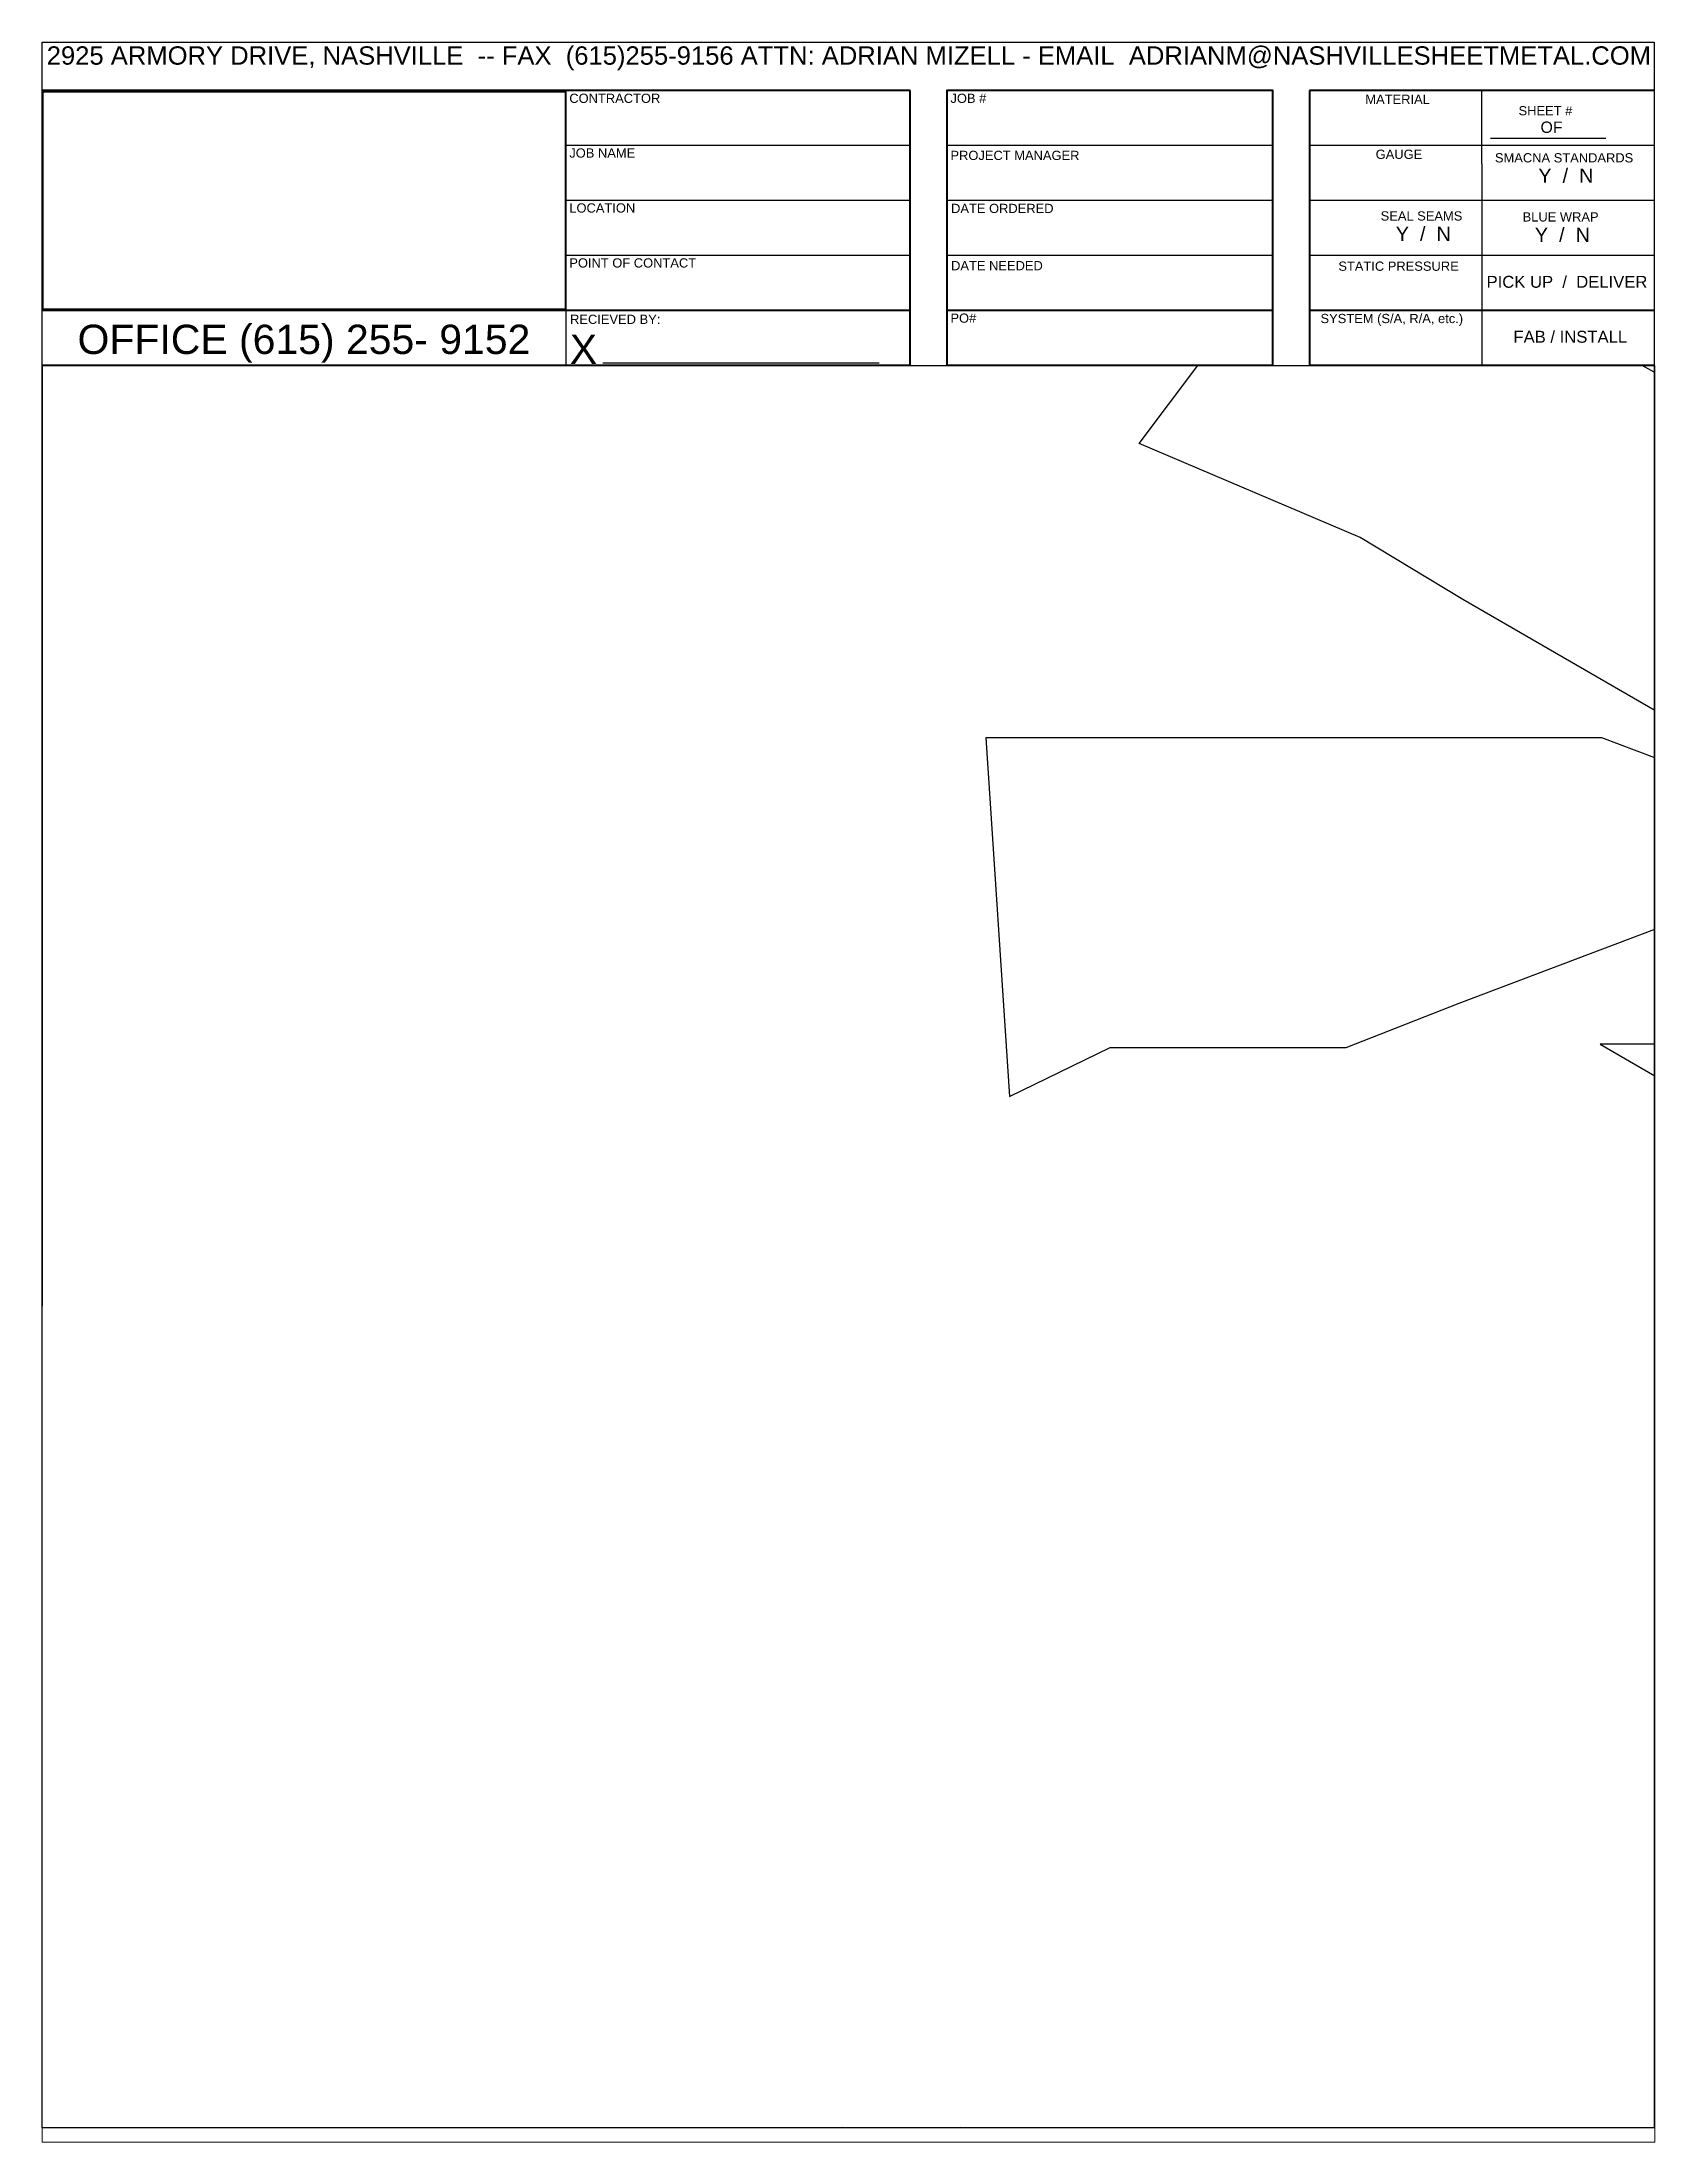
# Paper-space layout 'Layout1' of a CAD drawing. Header units: inches. Extents: x 0 to 8, y 0 to 10.5.
# The model-space entities are those that its viewports show. They can reach past a viewport. Long polylines and large blocks are cut down to what shows.
import ezdxf

# ---------------------------------------------------------------- set-up
doc = ezdxf.new("R2010")
doc.units = ezdxf.units.IN
doc.header["$MEASUREMENT"] = 0
doc.header["$XCLIPFRAME"] = 2
doc.layers.add('trace', color=10, linetype='Continuous')
doc.styles.get("Standard").update_dxf_attribs({"font": 'arial.ttf'})
picture_1 = doc.add_image_def('image1.jpg', size_in_pixel=(240, 100))

# ---------------------------------------------------------------- blocks, each defined once
blk = doc.blocks.new('8x10 title block')
at = {"lineweight": 40}
for p, q in [((4.578344399210621, 10.74341926001934), (0, 10.74341926001934)), ((4.578344399210621, 10.16387380547388), (4.578344399210621, 10.74341926001934)), ((8.5, 10.74341926001934), (6.684058563241677, 10.74341926001934)), ((6.684058563241677, 10.74341926001934), (6.684058563241677, 9.294555623655704)), ((4.578344399210621, 9.294555623655704), (4.578344399210621, 10.16387380547388))]:
    blk.add_line(p, q, dxfattribs=at)
for p, q in [((7.592029281620837, 10.3570556236557), (7.592029281620831, 10.74341926001934)), ((8.5, 10.74341926001934), (8.5, 9.294555623655704)), ((4.578344399210621, 10.45364653274661), (2.762402962452298, 10.45364653274661)), ((6.490876745059863, 10.45364653274661), (4.771526217392441, 10.45364653274661)), ((8.5, 10.45364653274661), (6.684058563241677, 10.45364653274661)), ((7.637075811882482, 10.49247678570442), (8.245950727795218, 10.49247678570442)), ((7.592029281620837, 10.3570556236557), (7.592029281620837, 9.294555623655704)), ((4.578344399210621, 10.16387380547388), (2.762402962452298, 10.16387380547388)), ((6.490876745059863, 10.16387380547388), (4.771526217392441, 10.16387380547388)), ((8.5, 10.16387380547388), (6.684058563241677, 10.16387380547388)), ((4.578344399210621, 9.874101078201157), (2.762402962452298, 9.874101078201157)), ((6.490876745059863, 9.874101078201157), (4.771526217392441, 9.874101078201157)), ((8.5, 9.874101078201157), (6.684058563241677, 9.874101078201157)), ((2.762402962452298, 9.584328350928429), (2.762402962452298, 9.294555623655704)), ((2.95660677604539, 9.30877473760224), (4.413606833087952, 9.30877473760224))]:
    blk.add_line(p, q)
for points in [[(0, 11), (8.5, 11), (8.5, 0), (0, 0)], [(0, 11), (8.5, 11), (8.5, 0), (0, 0)], [(7.1e-15, 9.294555623655704), (8.5, 9.294555623655704), (8.5, 0), (7.1e-15, 0)]]:
    blk.add_lwpolyline(points, close=True)
blk.add_lwpolyline([(2.762402962452298, 10.74341926001934), (2.762402962452298, 9.584328350928429)])
for points in [[(6.490876745059857, 9.294555623655704), (6.490876745059857, 10.74341926001934), (4.771526217392447, 10.74341926001934), (4.771526217392447, 9.294555623655704)], [(4.578344399210621, 9.584328350928429), (0, 9.584328350928429)], [(6.490876745059857, 9.584328350928429), (4.771526217392447, 9.584328350928429)], [(8.5, 9.584328350928429), (6.684058563241677, 9.584328350928429)], [(4.578344399210621, 9.294555623655704), (0, 9.294555623655704)], [(6.490876745059857, 9.294555623655704), (4.771526217392447, 9.294555623655704)], [(8.5, 9.294555623655704), (6.684058563241677, 9.294555623655704)]]:
    blk.add_lwpolyline(points, dxfattribs=at)
at = {"color": 1}
blk.add_lwpolyline([(7.1e-15, 9.294555623655704), (7.1e-15, 4.332951747807351)], dxfattribs=at)
at = {"color": 4}
for points in [[(8.5, 9.258471231831347), (8.4375, 9.2945556236557)], [(4.22364257394669, -1.8e-15), (4.21875, 0.00282472888515)], [(4.84375, 0.00282472888515), (4.838857426053309, -1.8e-15)]]:
    blk.add_lwpolyline(points, dxfattribs=at)
at = {"attachment_point": 1}
for s, width, insert, char_height in [('\\pxqc;2925 ARMORY DRIVE, NASHVILLE  -- FAX  (615)255-9156 ATTN: ADRIAN MIZELL - EMAIL  ADRIANM@NASHVILLESHEETMETAL.COM', 8.509207634093343, (0, 10.97706125011389), 0.0965909090909091), ('CONTRACTOR', 1.315961921693372, (2.780449634595484, 10.72739733539403), 0.0486818181818182), ('JOB #', 1.315961921693372, (4.790203998979811, 10.72734610017006), 0.0486818181818182), ('MATERIAL', 1.315961921693372, (6.977932307610687, 10.72204876665252), 0.0486818181818182), ('SHEET #\\P\\pxqc;{\\H1.2308x;OF \\L         }', 0.3479313041330538, (7.785732290137218, 10.66187094808057), 0.0486818181818182), ('JOB NAME', 1.315961921693372, (2.780449634595484, 10.43896331725666), 0.0486818181818182), ('PROJECT MANAGER', 1.315961921693372, (4.790299143650869, 10.42638387017811), 0.0486818181818182), ('GAUGE', 1.315961921693372, (7.032426202147775, 10.4322760393798), 0.0486818181818182), ('\\pxqc;SMACNA STANDARDS\\P {\\H1.5385x;Y  /  N}', 1.056779186009492, (7.497504911561349, 10.41365600073436), 0.0486818181818182), ('LOCATION', 1.315961921693372, (2.780449634595484, 10.14919058998394), 0.0486818181818182), ('DATE ORDERED', 1.315961921693372, (4.79354373611457, 10.14678825196372), 0.0486818181818182), ('\\pxqc;SEAL SEAMS\\P {\\H1.5385x;Y  /  N}', 1.056779186009492, (6.745594693566367, 10.10718424917297), 0.0486818181818182), ('\\pxqc;BLUE WRAP\\P {\\H1.5385x;Y  /  N}', 1.056779186009492, (7.479114057747138, 10.10209079116703), 0.0486818181818182), ('POINT OF CONTACT', 1.315961921693372, (2.780449634595477, 9.859417862711206), 0.0486818181818182), ('DATE NEEDED', 1.315961921693372, (4.79354373611457, 9.84495217920766), 0.0486818181818182), ('STATIC PRESSURE', 1.315961921693372, (6.835513438235067, 9.842232744487593), 0.0486818181818182), ('PICK UP  /  DELIVER', 1.129733249533146, (7.61718368527341, 9.766829177270075), 0.0627840909090909), ('RECIEVED BY:', 1.315961921693372, (2.78442048117442, 9.562039242199173), 0.0486818181818182), ('PO#', 1.315961921693372, (4.790203998979811, 9.568255191079148), 0.0486818181818182), ('SYSTEM (S/A, R/A, etc.)', 1.315961921693372, (6.741475914469888, 9.566327306116511), 0.0486818181818182), ('\\pxqc;OFFICE (615) 255- 9152', 2.762402962452296, (0, 9.509272885223467), 0.1545454545454545), ('X', 1.315961921693372, (2.783151103458549, 9.457296407481476), 0.1545454545454545), ('\\pxqc;FAB / INSTALL ', 0.8828163147265897, (7.61718368527341, 9.477056449997347), 0.0627840909090909)]:
    blk.add_mtext_dynamic_manual_height_columns(s, width=width, gutter_width=1, heights=[0], dxfattribs=dict(at, insert=insert, char_height=char_height))
image = blk.add_image(picture_1, insert=(0.005591206782448, 9.590732866479103), size_in_units=(2.75284090909092, 1.14701704545455))
image.set_boundary_path([(-0.5, -0.5), (239.5, 99.50000000000001)])
image.dxf.clipping = 0

msp = doc.modelspace()

# ---------------------------------------------------------------- linework, layer by layer
for p, q in [((6.313862324788942, 10.94633113975731), (8.41607566712183, 13.74928226286783)), ((7.902632467400181, 10.2688267236375), (6.313862324788942, 10.94633113975731)), ((8.642890990662053, 9.82240072880733), (7.902632467400181, 10.2688267236375)), ((10.04766448935089, 9.010423585340446), (8.642890990662053, 9.82240072880733)), ((11.45243798803976, 9.82240072880733), (10.04766448935089, 9.010423585340446))]:
    msp.add_line(p, q)
for points in [[(14.99790307039885, 8.827886730273585), (11.60434484025978, 8.827886730273587), (10.56574149770822, 8.827886730273587), (10.10434484025978, 8.653323681142512), (9.642948182811343, 8.827886730273587), (8.604344840259785, 8.827886730273587), (5.21078661012063, 8.827886730273585), (5.380209335819777, 6.246217881377111), (6.105611174308318, 6.599673167900496), (7.803835546362887, 6.599673167900492), (8.61584967764134, 6.918191423517874), (10.10434484025974, 7.481342998218119), (11.59284000287805, 6.918191423517883), (12.40485413415657, 6.599673167900494), (14.10307850621117, 6.599673167900496), (14.82848034469971, 6.246217881377111)], [(9.630012003626206, 6.624165179369137), (10.18183540912956, 6.305204156174305), (10.73365881463294, 6.624165179369137)]]:
    msp.add_lwpolyline(points, close=True)

psp = doc.layouts.get("Layout1")

# ---------------------------------------------------------------- block references
at = {"xscale": 0.9449999955, "yscale": 0.9449999955, "zscale": 0.9449999955}
psp.add_blockref('8x10 title block', (3.37358587146e-05, 0.0698854392208048), dxfattribs=at)

# ---------------------------------------------------------------- viewports
at = {"layer": 'trace'}
psp.add_viewport(center=(4.018748832397011, 4.426613002531208), size=(8.037430193076581, 8.853254918437466), view_center_point=(4.222291409414347, 5.115954071844956), view_height=12.78253437223902, dxfattribs=at)

doc.saveas('drawing.dxf')
